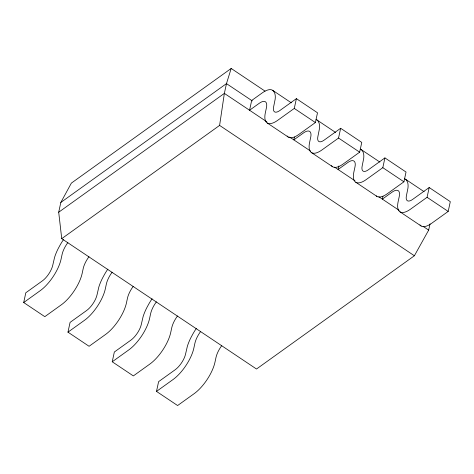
<?xml version="1.0" encoding="UTF-8"?>
<svg xmlns="http://www.w3.org/2000/svg" width="474" height="474" viewBox="0 0 474 474"><rect width="100%" height="100%" fill="white"/><g stroke="black" fill="none" stroke-linecap="round" stroke-linejoin="round"><path stroke-width="0.71" d="M430.025 223.841L428.668 230.121L414.377 255.764L256.505 369.021L61.733 238.665L219.604 125.409L224.362 93.384L226.477 83.62L231.182 68.463L265.019 91.109M88.958 256.724A15.541 5.984 -56.2 0 0 83.223 268.48L82.168 273.362A26.639 10.262 -56.2 0 1 61.377 304.776L44.811 316.662L23.7 302.531L25.809 292.766L42.376 280.881A13.319 5.131 -56.2 0 0 52.774 265.173L54.563 257.429A28.89 11.127 -56.2 0 1 58.503 247.985L59.137 246.859A26.23 10.102 -56.2 0 1 63.569 239.524M61.733 238.665L58.705 212.228L60.814 202.463L71.367 183.112L231.182 68.463M133.224 286.355A15.541 5.984 -56.2 0 0 127.488 298.105L126.434 302.987A26.639 10.262 -56.2 0 1 105.643 334.401L89.076 346.287L67.966 332.156L70.075 322.391L86.641 310.506A13.319 5.131 -56.2 0 0 97.04 294.798L98.829 287.054A28.89 11.127 -56.2 0 1 102.775 277.61L103.403 276.484A26.23 10.102 -56.2 0 1 107.835 269.149M177.489 315.98A15.541 5.984 -56.2 0 0 171.754 327.73L170.699 332.612A26.639 10.262 -56.2 0 1 149.908 364.026L133.342 375.912L112.231 361.781L114.341 352.016L130.907 340.131A13.319 5.131 -56.2 0 0 141.305 324.423L143.095 316.679A28.89 11.127 -56.2 0 1 147.041 307.241L147.669 306.109A26.23 10.102 -56.2 0 1 152.101 298.774M221.755 345.605A15.541 5.984 -56.2 0 0 216.02 357.355L214.965 362.237A26.639 10.262 -56.2 0 1 194.174 393.651L177.608 405.537L156.497 391.406L158.606 381.641L175.173 369.756A13.319 5.131 -56.2 0 0 185.571 354.048L187.36 346.304A28.89 11.127 -56.2 0 1 191.306 336.866L191.934 335.734A26.23 10.102 -56.2 0 1 196.366 328.405M296.392 98.657L279.826 110.543A13.319 5.131 -56.2 0 1 273.652 106.721L275.169 99.167A28.89 11.127 -56.2 0 0 274.612 92.957L274.327 92.483A26.23 10.102 -56.2 0 0 262.24 92.904L251.676 100.482L249.561 110.246L259.225 103.314A15.541 5.984 -56.2 0 1 266.424 107.776L265.369 112.658A26.639 10.262 -56.2 0 0 277.711 120.307L294.277 108.422L296.392 98.657L317.503 112.788L315.394 122.553L298.827 134.438A26.639 10.262 -56.2 0 1 287.161 136.002M294.431 137.087L293.827 139.877L303.49 132.939A15.541 5.984 -56.2 0 1 310.689 137.401L309.635 142.283A26.639 10.262 -56.2 0 0 321.982 149.932L338.543 138.047L340.658 128.282L361.769 142.413L359.659 152.178L343.093 164.063A26.639 10.262 -56.2 0 1 331.427 165.627M338.851 166.013L338.092 169.502L347.756 162.57A15.541 5.984 -56.2 0 1 354.955 167.026L353.9 171.914A26.639 10.262 -56.2 0 0 366.248 179.557L382.814 167.672L384.924 157.907L406.034 172.038L403.925 181.803L387.359 193.688A26.639 10.262 -56.2 0 1 376.238 195.881M382.962 196.337L382.358 199.127L392.022 192.195A15.541 5.984 -56.2 0 1 399.221 196.657L398.166 201.539A26.639 10.262 -56.2 0 0 410.514 209.182L427.08 197.303L429.189 187.532L450.3 201.663L448.191 211.428L431.624 223.313A26.639 10.262 -56.2 0 1 419.958 224.877M60.814 202.463L226.477 83.62L252.322 100.915M58.705 212.228L224.362 93.384L266.826 121.8M23.7 302.531L40.266 290.645A26.639 10.262 -56.2 0 0 61.057 259.231L62.112 254.348A15.541 5.984 -56.2 0 1 67.847 242.599M340.658 128.282L324.092 140.168A13.319 5.131 -56.2 0 1 317.918 136.346L319.435 128.792A28.89 11.127 -56.2 0 0 318.878 122.582L318.593 122.108A26.23 10.102 -56.2 0 0 316.075 119.525M67.966 332.156L84.532 320.276A26.639 10.262 -56.2 0 0 105.323 288.856L106.377 283.973A15.541 5.984 -56.2 0 1 112.113 272.224M384.924 157.907L368.357 169.793A13.319 5.131 -56.2 0 1 362.183 165.971L363.7 158.417A28.89 11.127 -56.2 0 0 363.143 152.213L362.859 151.733A26.23 10.102 -56.2 0 0 360.341 149.15M112.231 361.781L128.798 349.901A26.639 10.262 -56.2 0 0 149.588 318.481L150.643 313.598A15.541 5.984 -56.2 0 1 156.379 301.849M429.189 187.532L412.623 199.418A13.319 5.131 -56.2 0 1 406.449 195.596L407.966 188.048A28.89 11.127 -56.2 0 0 407.409 181.838L407.125 181.358A26.23 10.102 -56.2 0 0 404.606 178.781M156.497 391.406L173.063 379.526A26.639 10.262 -56.2 0 0 193.854 348.112L194.909 343.223A15.541 5.984 -56.2 0 1 200.644 331.474M272.615 90.297L291.314 102.811M316.881 119.922L335.58 132.436M361.147 149.547L379.846 162.061M405.412 179.172L424.111 191.692M294.277 108.422L315.394 122.553M338.543 138.047L359.659 152.178M382.814 167.672L403.925 181.803M427.08 197.303L448.191 211.428M289.596 137.039L310.719 151.176M334.514 167.109L354.985 180.801M378.821 196.757L399.132 210.349M423.128 226.412L428.668 230.121M267.235 122.991L288.346 137.122M311.501 152.616L332.612 166.747M355.767 182.241L376.877 196.372M400.032 211.866L421.143 225.997M219.604 125.409L414.377 255.764"/></g></svg>
